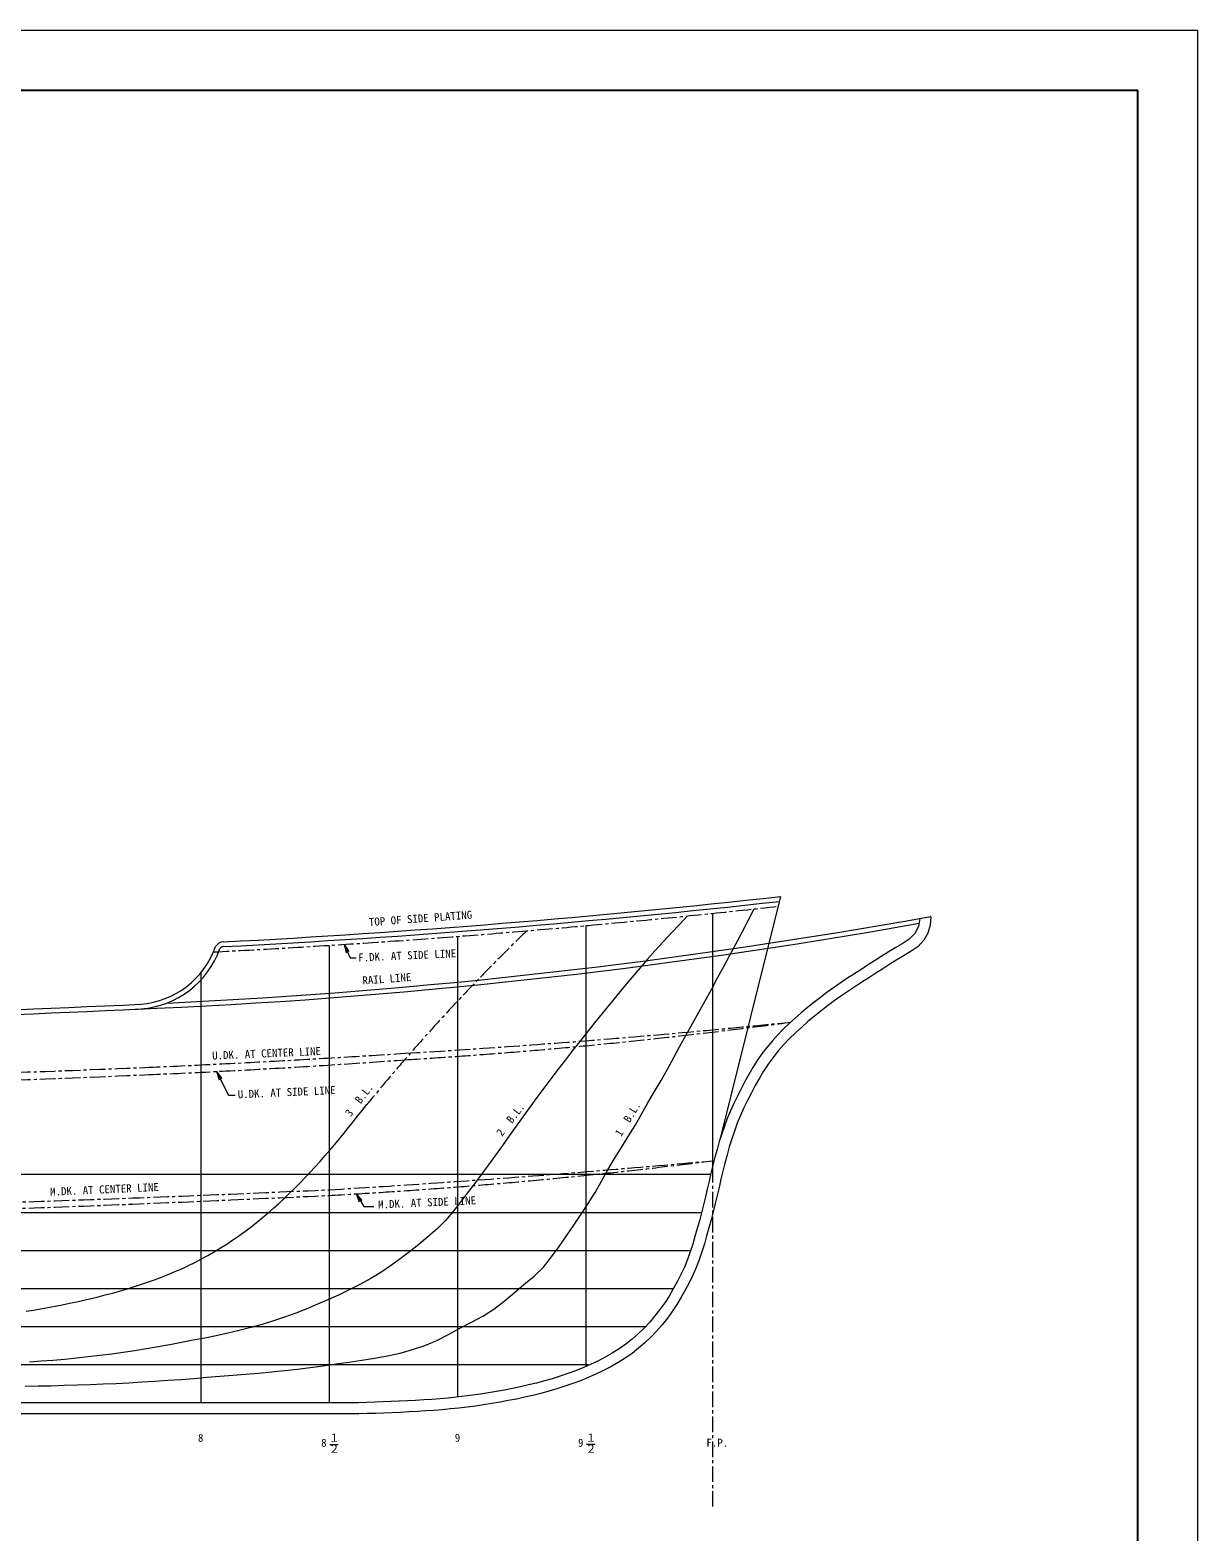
# Model space of a CAD drawing. Units: millimetres, scale not verified. Extents: x -28714 to 28714, y -20310 to 20310.
# Drawn here: x 9985 to 28714, y -3768 to 20310 of the extents above; entities that cross this region are included whole.
import ezdxf
from ezdxf.enums import TextEntityAlignment as Align

# ---------------------------------------------------------------- set-up
doc = ezdxf.new("R2010")
doc.units = ezdxf.units.MM
doc.header["$LTSCALE"] = 50
doc.linetypes.add('CHAIN1', pattern=[8, 5, -1, 1, -1])
for name, color, linetype, lineweight in [('0-0_0', 3, 'Continuous', 18), ('0-1', 4, 'CHAIN1', 18), ('0-2_寸法', 2, 'Continuous', 18), ('0-F', 3, 'Continuous', 18)]:
    doc.layers.add(name, color=color, linetype=linetype, lineweight=lineweight)
doc.styles.add('ＭＳ ゴシック', font='')
doc.styles.get('ＭＳ ゴシック').set_extended_font_data('MS Gothic')

msp = doc.modelspace()

# ---------------------------------------------------------------- linework, layer by layer
at = {"layer": '0-0_0'}
for p, q in [((22021.26, 6419.52), (21054.24, 2540.81)), ((20927.9, 6148.66), (20927.9, 2083.23)), ((16841.09, 5780), (16841.09, -1605.63)), ((18898.49, 5951.69), (18898.49, -1116.25)), ((14780.2, 5636.18), (14780.2, -1697.9)), ((12722.8, 5193.94), (12722.8, -1697.9)), ((20897.66, 1959.7), (-20046.92, 1959.7)), ((20754.06, 1350.1), (-20034.19, 1350.1)), ((20578.11, 740.5), (-19224.81, 740.5)), ((20301.6, 130.9), (-18982.6, 130.9)), ((19853.72, -478.7), (-19028.33, -478.7)), ((18935.82, -1088.3), (-19019.64, -1088.3)), ((15253.66, -1697.9), (-19212.94, -1697.9)), ((15259.31, -1875.7), (-18143.59, -1875.7))]:
    msp.add_line(p, q, dxfattribs=at)
for points in [[(24251.54, 6068.46), (24233.39, 5939.42), (24173.89, 5823.65), (24080.59, 5732.73), (23970.02, 5662.99), (23858.13, 5595.28), (23747.12, 5526.13), (23636.64, 5456.15), (23526.28, 5385.97), (23415.79, 5316.01), (23305.34, 5245.98), (23195.22, 5175.42), (23085.73, 5103.89), (22977.18, 5030.95), (22869.84, 4956.25), (22763.8, 4879.7), (22659.12, 4801.3), (22555.84, 4721.07), (22454.01, 4639.01), (22353.68, 4555.13), (22254.9, 4469.42), (22157.98, 4381.61), (22063.47, 4291.22), (21971.97, 4197.79), (21884.13, 4100.9), (21800.55, 4000.33), (21721.39, 3896.24), (21646.77, 3788.84), (21576.71, 3678.42), (21510.62, 3565.57), (21447.67, 3450.94), (21386.96, 3335.11), (21327.93, 3218.4), (21271.07, 3100.63), (21217.04, 2981.54), (21166.55, 2860.9), (21120.21, 2738.61), (21077.82, 2614.9), (21038.76, 2490.09), (21002.38, 2364.47)], [(24430.45, 6094.33), (24420.8, 5961), (24383.28, 5832.94), (24316.45, 5717.41), (24224.98, 5620.18), (24115.87, 5543.02), (24001.1, 5474.28), (23887.21, 5404.11), (23774.03, 5332.79), (23661.14, 5261), (23548.16, 5189.36), (23435.14, 5117.79), (23322.37, 5045.82), (23210.18, 4972.96), (23098.89, 4898.72), (22988.86, 4822.64), (22880.21, 4744.58), (22773.02, 4664.55), (22667.32, 4582.55), (22563.18, 4498.59), (22460.64, 4412.67), (22359.79, 4324.78), (22261.02, 4234.56), (22165, 4141.42), (22072.46, 4044.82), (21984.24, 3944.28), (21900.86, 3839.68), (21822.47, 3731.29), (21749.17, 3619.4), (21680.51, 3504.59), (21615.51, 3387.67), (21553.1, 3269.34), (21492.51, 3150.07), (21434.18, 3029.68), (21378.89, 2907.87), (21327.47, 2784.38), (21280.61, 2659.09), (21237.97, 2532.29), (21198.78, 2404.39), (21162.27, 2275.69)], [(21002.38, 2364.47), (20968.02, 2238.28), (20935.1, 2111.71), (20903.66, 1984.77), (20873.95, 1857.4), (20845.46, 1729.76), (20816.77, 1602.17), (20786.4, 1474.96), (20753.6, 1348.36), (20719.08, 1222.22), (20683.75, 1096.3), (20648.18, 970.45), (20611.26, 844.99), (20571.41, 720.43), (20527.28, 597.33), (20477.7, 476.32), (20422.4, 357.81), (20362.58, 241.53), (20299.39, 127.02), (20232.91, 14.41), (20162.41, -95.73), (20087.23, -202.73), (20006.99, -305.99), (19921.94, -405.32), (19832.39, -500.63), (19738.58, -591.74), (19640.44, -678.16), (19537.84, -759.23), (19430.82, -834.37), (19319.98, -903.76), (19206.1, -968.05), (19089.83, -1027.9), (18971.63, -1083.86), (18851.74, -1136.11), (18730.37, -1184.8), (18607.69, -1230.1), (18483.87, -1272.19), (18359.05, -1311.25), (18233.39, -1347.45), (18106.99, -1381.02)], [(21162.27, 2275.69), (21127.69, 2146.46), (21094.57, 2016.85), (21063.15, 1886.82), (21033.5, 1756.37), (21004.44, 1625.78), (20974.4, 1495.42), (20942.03, 1365.62), (20907.46, 1236.39), (20871.61, 1107.51), (20835.36, 978.73), (20798.41, 850.16), (20759.17, 722.27), (20716.22, 595.58), (20668.4, 470.66), (20614.85, 348.08), (20556.12, 227.89), (20493.4, 109.73), (20427.51, -6.69), (20358.04, -121), (20284.33, -232.63), (20205.82, -340.94), (20122.37, -445.48), (20034.27, -546.14), (19941.81, -642.81), (19845.16, -735.28), (19744.24, -823.08), (19638.97, -905.6), (19529.41, -982.34), (19416.12, -1053.46), (19299.8, -1119.52), (19181.06, -1181.13), (19060.36, -1238.81), (18937.95, -1292.74), (18814, -1343.08), (18688.72, -1389.97), (18562.25, -1433.58), (18434.76, -1474.09), (18306.38, -1511.68), (18177.22, -1546.55)], [(18106.99, -1381.02), (17979.97, -1412.17), (17852.44, -1441.13), (17724.47, -1468.13), (17596.15, -1493.33), (17467.48, -1516.78), (17338.51, -1538.47), (17209.26, -1558.42), (17079.76, -1576.64), (16950.02, -1593.13), (16820.08, -1607.91), (16689.96, -1621.07), (16559.7, -1632.76), (16429.33, -1643.09), (16298.87, -1652.21), (16168.33, -1660.26), (16037.74, -1667.38), (15907.11, -1673.69), (15776.45, -1679.33), (15645.77, -1684.44), (15515.07, -1689.15), (15384.37, -1693.59), (15253.66, -1697.9)], [(18177.22, -1546.55), (18047.42, -1578.89), (17917.06, -1608.96), (17786.25, -1636.97), (17655.06, -1663.1), (17523.51, -1687.44), (17391.65, -1709.97), (17259.49, -1730.71), (17127.06, -1749.66), (16994.39, -1766.84), (16861.51, -1782.26), (16728.44, -1795.99), (16595.22, -1808.18), (16461.87, -1818.95), (16328.43, -1828.45), (16194.92, -1836.82), (16061.35, -1844.2), (15927.73, -1850.73), (15794.08, -1856.56), (15660.4, -1861.83), (15526.72, -1866.68), (15393.02, -1871.25), (15259.31, -1875.7)]]:
    msp.add_lwpolyline(points, dxfattribs=at)
for centre, radius, start, end in [((5228.52, 157348.74), 151860.54, 272.96459, 276.34875), ((5228.52, 157348.74), 151936.74, 272.96475, 276.3381), ((7747.99, 98424.8), 93819.3, 272.70672, 280.23879), ((24425.37, 6094.53), 5.08, 357.82361, 100.23879), ((7747.99, 98424.8), 93895.5, 272.36488, 280.11936), ((11647.98, 6080.63), 1393.35, 274.67088, 340.5424), ((11647.98, 6080.63), 1469.55, 274.61724, 340.21955), ((13091.77, 5541.76), 149.95, 93.5234, 150.10938), ((13091.77, 5541.76), 73.75, 93.76136, 145.71527), ((-5887.97, 389034.47), 384747.59, 271.25572, 272.62924), ((-5887.97, 389034.47), 384823.79, 271.25569, 272.62944)]:
    msp.add_arc(centre, radius, start, end, dxfattribs=at)
at = {"layer": '0-1'}
msp.add_line((20927.9, 2083.23), (20927.9, -3362.18), dxfattribs=at)
for points in [[(20529.02, 6107.78), (20397.75, 5971.28), (20267.35, 5833.94), (20138.68, 5694.99), (20011.93, 5554.29), (19886.81, 5412.13), (19763.01, 5268.81), (19640.26, 5124.6), (19518.41, 4979.63), (19397.38, 4833.97), (19277.09, 4687.71), (19157.46, 4540.89), (19038.53, 4393.52), (18920.3, 4245.58), (18802.8, 4097.06), (18685.99, 3947.99), (18569.81, 3798.44), (18454.21, 3648.43), (18339.3, 3497.9), (18225.19, 3346.76), (18111.98, 3194.95), (17999.79, 3042.38), (17888.67, 2889.02), (17778.43, 2735.04), (17668.8, 2580.62), (17559.48, 2425.98), (17449.79, 2271.6), (17338.91, 2118.07), (17226.13, 1965.94), (17111.74, 1815.01), (16996.65, 1664.61), (16881.68, 1514.13), (16764.69, 1365.21), (16640.65, 1222.15), (16507.26, 1087.76), (16366.63, 960.96), (16220.98, 839.94), (16072.23, 722.73), (15921.44, 608.17), (15767.85, 497.38)], [(19359.19, 2217.53), (19468.62, 2394.94), (19578.78, 2571.88), (19686.46, 2750.35), (19789.02, 2931.81), (19890.37, 3113.94), (19996.49, 3293.33), (20104.91, 3471.35), (20207.91, 3652.55), (20306.93, 3835.96), (20404.87, 4019.96), (20504.45, 4203.08), (20606.04, 4385.08), (20708.57, 4566.56), (20810.92, 4748.14), (20912.13, 4930.36), (21012.09, 5113.26), (21110.97, 5296.75), (21208.95, 5480.72), (21306.22, 5665.08), (21402.94, 5849.72), (21499.3, 6034.55), (21595.48, 6219.47)], [(13618.03, 1192.65), (13709.44, 1267.06), (13799.54, 1343.06), (13888.35, 1420.57), (13975.92, 1499.47), (14062.31, 1579.67), (14147.55, 1661.08), (14231.67, 1743.65), (14314.68, 1827.33), (14396.63, 1912.07), (14477.52, 1997.8), (14557.39, 2084.5), (14636.25, 2172.1), (14714.15, 2260.56), (14791.12, 2349.84), (14867.24, 2439.84), (14942.62, 2530.46), (15017.36, 2621.61), (15091.56, 2713.21), (15165.32, 2805.15), (15238.76, 2897.35), (15311.98, 2989.72), (15385.1, 3082.18)], [(12611.65, -1305.74), (12819.45, -1289.39), (13027.23, -1272.84), (13235.01, -1256.22), (13442.75, -1239.2), (13650.42, -1221.32), (13857.97, -1202.12), (14065.35, -1181.16), (14272.5, -1157.97), (14479.33, -1132.16), (14685.87, -1104.07), (14892.21, -1074.63), (15098.5, -1044.74), (15304.79, -1014.91), (15510.76, -982.94), (15715.84, -945.69), (15919.21, -900.14), (16119.98, -844.19), (16317.17, -776.75), (16509.6, -696.73), (16696.01, -603.57), (16878.98, -503.73), (17063.76, -407.27), (17247.55, -309), (17422.95, -196.57), (17587.86, -69.14), (17746.91, 65.57), (17905.96, 200.28), (18067.08, 332.51), (18217.07, 477.01), (18346.92, 639.95), (18468.08, 809.56), (18588.46, 979.73), (18706.88, 1151.25), (18821.73, 1325.19), (18936.76, 1499.01), (19048.56, 1674.89), (19151.6, 1856.07), (19253.17, 2038.08), (19359.19, 2217.53)], [(9922.74, -229.81), (10039.03, -210.49), (10155.2, -190.52), (10271.24, -169.82), (10387.13, -148.28), (10502.85, -125.85), (10618.38, -102.46), (10733.7, -78.05), (10848.78, -52.55), (10963.61, -25.92), (11078.15, 1.92), (11192.37, 31.02), (11306.26, 61.44), (11419.76, 93.24), (11532.85, 126.47), (11645.49, 161.2), (11757.65, 197.47), (11869.26, 235.37), (11980.28, 275), (12090.62, 316.45), (12200.23, 359.81), (12309.02, 405.18), (12416.91, 452.65), (12523.82, 502.3), (12629.64, 554.22), (12734.28, 608.48), (12837.7, 665.04), (12939.87, 723.82), (13040.75, 784.78), (13140.34, 847.84), (13238.6, 912.94), (13335.52, 980.03), (13431.07, 1049.05), (13525.24, 1119.94), (13618.03, 1192.65)], [(15767.85, 497.38), (15610.54, 391.96), (15448.78, 293.51), (15282.92, 202.13), (15113.94, 116.64), (14942.71, 35.75), (14769.97, -41.87), (14596.21, -117.18), (14421.34, -189.87), (14245.16, -259.32), (14067.51, -324.91), (13888.25, -385.99), (13707.34, -441.95), (13524.93, -492.83), (13341.34, -539.31), (13156.87, -582.12), (12971.74, -622), (12786.15, -659.69), (12600.27, -695.93), (12414.23, -731.36), (12228.04, -765.98), (12041.66, -799.52), (11855.03, -831.68), (11668.12, -862.18), (11480.91, -890.75), (11293.38, -917.13), (11105.55, -941.31), (10917.47, -963.39), (10729.15, -983.43), (10540.64, -1001.53), (10351.96, -1017.75), (10163.13, -1032.19), (9974.18, -1044.96)], [(9905.38, -1432.5), (10113.77, -1428.04), (10322.15, -1423.06), (10530.52, -1417.44), (10738.86, -1411.07), (10947.17, -1403.85), (11155.45, -1395.66), (11363.68, -1386.4), (11571.86, -1375.95), (11779.96, -1364.21), (11987.99, -1351.11), (12195.94, -1336.84), (12403.82, -1321.63), (12611.65, -1305.74)]]:
    msp.add_lwpolyline(points, dxfattribs=at)
for centre, radius, start, end in [((5228.52, 157348.74), 152012.94, 272.9034, 276.32745), ((40467.05, -17445.45), 32411.24, 134, 140.70233), ((7276.09, 150609.19), 146962.49, 273.40068, 275.82171), ((10863.54, 88442.22), 84796.44, 273.47166, 277.67129), ((3011.72, 203269.49), 199786.23, 272.52796, 273.72565), ((-1176.53, 319146.72), 315736.77, 270.67548, 272.35978), ((6180.75, 137754.79), 134312.69, 272.40929, 274.19179), ((-1868.39, 312327.26), 309070.01, 270.81851, 272.53969), ((3299.85, 194805.68), 193428.41, 273.40261, 275.22889), ((10159.56, 87202.68), 85699.69, 273.09069, 277.21841), ((-3533.51, 400260.05), 398962.34, 270.5603, 272.63099), ((-6096.34, 438774.35), 437644.91, 270.84632, 272.73416)]:
    msp.add_arc(centre, radius, start, end, dxfattribs=at)
at = {"layer": '0-2_寸法'}
for p, q in [((15020.19, 5651.48), (15117.36, 5435.48)), ((15020.19, 5651.48), (15098.92, 5535.72)), ((15020.19, 5651.48), (15054.58, 5515.77)), ((15117.36, 5435.48), (15215.72, 5435.48)), ((12977.75, 3614.19), (13168.9, 3232.08)), ((12977.75, 3614.19), (13061.17, 3501.76)), ((12977.75, 3614.19), (13017.69, 3480.01)), ((13168.9, 3232.08), (13272.25, 3232.08)), ((15214.1, 1652.18), (15307.09, 1547.53)), ((15214.1, 1652.18), (15265.69, 1522.03)), ((15214.1, 1652.18), (15337.88, 1451.17)), ((15337.88, 1451.17), (15496.5, 1451.17)), ((14790.8, -2367.89), (14928.29, -2367.89)), ((18910.67, -2362.66), (19048.16, -2362.66))]:
    msp.add_line(p, q, dxfattribs=at)
at = {"layer": '0-F'}
msp.add_line((-28714.35, 20310.15), (28714.35, 20310.15), dxfattribs=at)
at = {"layer": '0-F', "lineweight": 25}
msp.add_line((-27748.35, 19344.15), (27747.87, 19344.15), dxfattribs=at)
at = {"layer": '0-F'}
msp.add_lwpolyline([(-28714.35, -20310.15), (28714.35, -20310.15), (28714.35, 20310.15)], dxfattribs=at)
at = {"layer": '0-F', "lineweight": 25}
msp.add_lwpolyline([(-27748.35, -19344.15), (27747.87, -19344.15), (27747.87, 19344.15)], dxfattribs=at)

# ---------------------------------------------------------------- texts
at = {"layer": '0-2_寸法', "style": 'ＭＳ ゴシック'}
for s, rotation, p in [('TOP OF SIDE PLATING', 4.189, (15427.69, 5906.05)), ('F.DK. AT SIDE LINE', 2.552, (15252.52, 5337.41)), ('RAIL LINE', 4.189, (15322.86, 4969.93)), ('U.DK. AT CENTER LINE', 2.432, (12909.6, 3766.04)), ('U.DK. AT SIDE LINE', 2.552, (13319.82, 3144.53)), ('3  B.L.', 52.514, (15156.1, 2854.11)), ('2  B.L.', 52.514, (17582.96, 2540.19)), ('1  B.L.', 58.694, (19497.27, 2539.58)), ('M.DK. AT CENTER LINE', 2.552, (10311.04, 1582.96)), ('M.DK. AT SIDE LINE', 2.552, (15571.58, 1377.1))]:
    msp.add_text(s, height=128.3, rotation=rotation, dxfattribs=at).set_placement(p, align=Align.BOTTOM_LEFT)
for s, p in [('8', (12678.01, -2360.67)), ('8', (14653.77, -2440.57)), ('２', (14775.14, -2537.04)), ('１', (14774.98, -2360.67)), ('9', (16796.31, -2360.67)), ('9', (18772.07, -2440.57)), ('２', (18893.44, -2537.04)), ('１', (18893.28, -2360.67)), ('F.P.', (20831.31, -2440.57))]:
    msp.add_text(s, height=128.3, dxfattribs=at).set_placement(p, align=Align.BOTTOM_LEFT)

doc.saveas('drawing.dxf')
